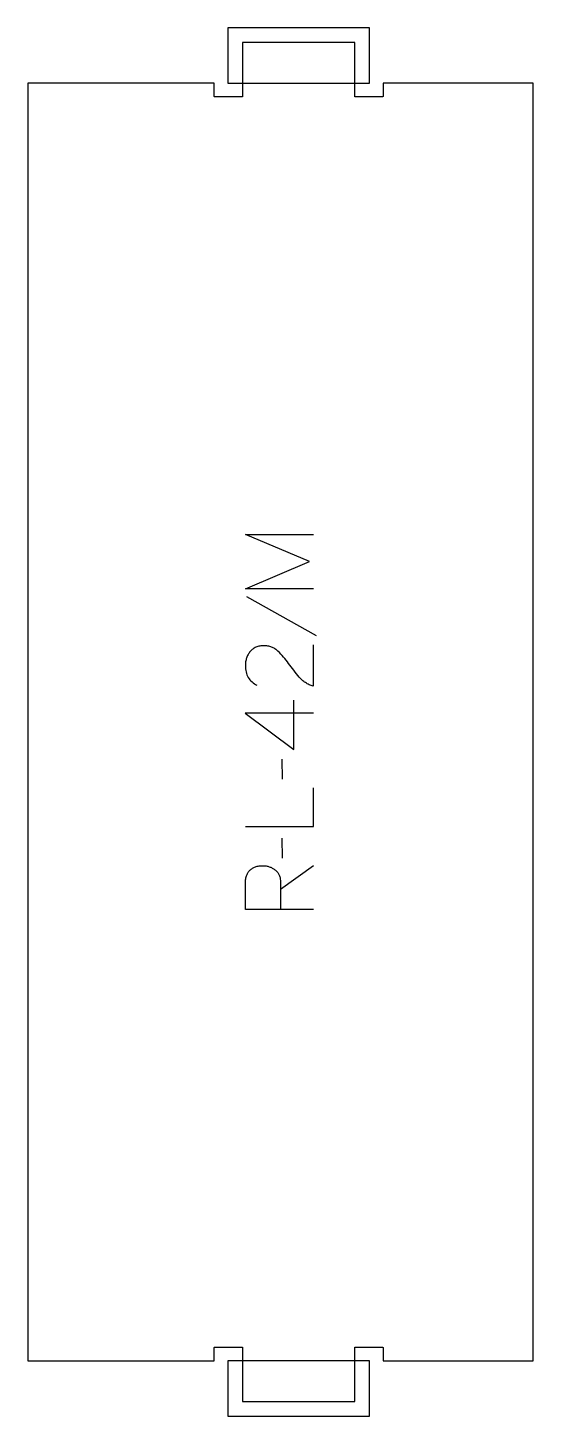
# Model space of a CAD drawing. Extents: x 0 to 223, y -6 to 606.
import ezdxf

# ---------------------------------------------------------------- set-up
doc = ezdxf.new("R2010")
doc.units = 0
for name, color, linetype in [('1_ANYTOOL_1MMDEEP_LABELS_S', 2, 'CONTINUOUS'), ('4_ANYTOOL_CUTTHROUGH_OUTSI', 5, 'CONTINUOUS'), ('5_ANYTOOL_HALF_MILL_9MM_IN', 3, 'CONTINUOUS')]:
    doc.layers.add(name, color=color, linetype=linetype)

msp = doc.modelspace()

# ---------------------------------------------------------------- linework, layer by layer
at = {"layer": '1_ANYTOOL_1MMDEEP_LABELS_S'}
for p, q in [((96.505377, 355.057207), (127.276805, 337.871493)), ((117.376805, 287.642921), (117.376805, 309.41435)), ((112.148234, 283.357207), (112.233948, 274.571493)), ((112.148234, 248.471493), (112.233948, 239.685778)), ((111.591091, 226.01435), (126.076805, 236.471493))]:
    msp.add_line(p, q, dxfattribs=at)
for points in [[(126.033948, 358.485778), (96.033948, 358.485778), (124.405377, 370.485778), (96.162519, 382.485778), (126.033948, 382.485778)], [(126.033948, 303.628636), (95.991091, 303.671493), (117.376805, 287.642921)], [(96.033948, 253.61435), (126.033948, 253.61435), (126.033948, 270.71435)]]:
    msp.add_lwpolyline(points, dxfattribs=at)
for points in [[(125.991091, 333.842921), (125.948234, 315.542921, -0.034491), (124.200902, 316.205699, -0.037732), (122.567877, 317.112564, -0.037744), (121.093241, 318.251858, -0.03482), (119.798234, 319.592921, -0.00859), (117.399651, 322.552146, -0.008791), (115.105377, 325.592921, 0.020588), (112.871934, 328.41221, 0.025206), (110.391091, 331.01435, 0.046908), (109.089849, 332.034945, 0.051091), (107.616091, 332.782207, 0.050722), (105.967916, 333.23094, 0.041139), (104.262519, 333.371493, 0.039396), (102.454934, 333.228848, 0.058519), (100.716091, 332.73935, 0.060358), (99.308975, 331.948792, 0.061397), (98.133948, 330.842921, 0.048006), (97.211988, 329.486964, 0.045901), (96.558948, 327.982207, 0.045216), (96.156388, 326.242146, 0.034258), (96.033948, 324.457207, 0.055622), (96.327935, 321.822636, 0.079896), (97.308948, 319.378636, 0.080617), (98.974648, 317.409248, 0.060287), (101.133948, 315.971493)], [(126.033948, 217.01435), (96.033948, 217.01435), (96.033948, 228.371493, -0.030274), (96.140964, 230.137306, -0.049), (96.524127, 231.858993, -0.050774), (97.116583, 233.191515, -0.06445), (97.994662, 234.350064, -0.0646), (99.130693, 235.239976, -0.052254), (100.445555, 235.844707, -0.050381), (102.138104, 236.233842, -0.031337), (103.876805, 236.342921, -0.040022), (105.250862, 236.23276, -0.042626), (106.587519, 235.898278, -0.04247), (107.877239, 235.329594, -0.036572), (109.062519, 234.56435, -0.051097), (110.076475, 233.622572, -0.061981), (110.851805, 232.480421, -0.061813), (111.328305, 231.171419, -0.049309), (111.505377, 229.785778, -0.003273), (111.543068, 228.918128, -0.003121), (111.569662, 228.050064, -0.003882), (111.586582, 227.032283, -0.002215), (111.591091, 226.01435), (111.591091, 217.057207)]]:
    msp.add_lwpolyline(points, format="xyb", dxfattribs=at)
at = {"layer": '4_ANYTOOL_CUTTHROUGH_OUTSI'}
msp.add_lwpolyline([(223.081765, 581.499857), (156.790355, 581.500012), (156.790355, 575.749856, -0.414214), (156.540355, 575.499856), (144.540355, 575.499856, -0.414214), (144.290355, 575.749856), (144.290355, 599.499856), (94.790828, 599.499856), (94.790828, 575.750314, -0.414214), (94.540828, 575.500314), (82.540828, 575.500314, -0.414214), (82.290828, 575.750314), (82.29083, 581.499961), (0, 581.499987), (0, 17.99995), (82.29083, 18.000055), (82.290828, 23.749542, -0.414214), (82.540828, 23.999542), (94.540828, 23.999542, -0.414214), (94.790828, 23.749542), (94.790828, 0), (144.290355, 0), (144.290355, 23.75, -0.414214), (144.540355, 24), (156.540355, 24, -0.414214), (156.790355, 23.75), (156.790355, 17.999843), (223.081134, 17.999765)], format="xyb", close=True, dxfattribs=at)
at = {"layer": '5_ANYTOOL_HALF_MILL_9MM_IN'}
for points in [[(94.290828, 581.499856), (144.790355, 581.499856), (150.790355, 581.499856), (150.790355, 599.739856), (150.790355, 605.999856), (88.290828, 605.999856), (88.290828, 599.739856), (88.290828, 581.499856)], [(144.790355, 18), (94.290828, 18), (88.290828, 18), (88.290828, -6.5), (94.550828, -6.5), (150.790355, -6.5), (150.790355, -0.24), (150.790355, 18)]]:
    msp.add_lwpolyline(points, close=True, dxfattribs=at)

doc.saveas('drawing.dxf')
